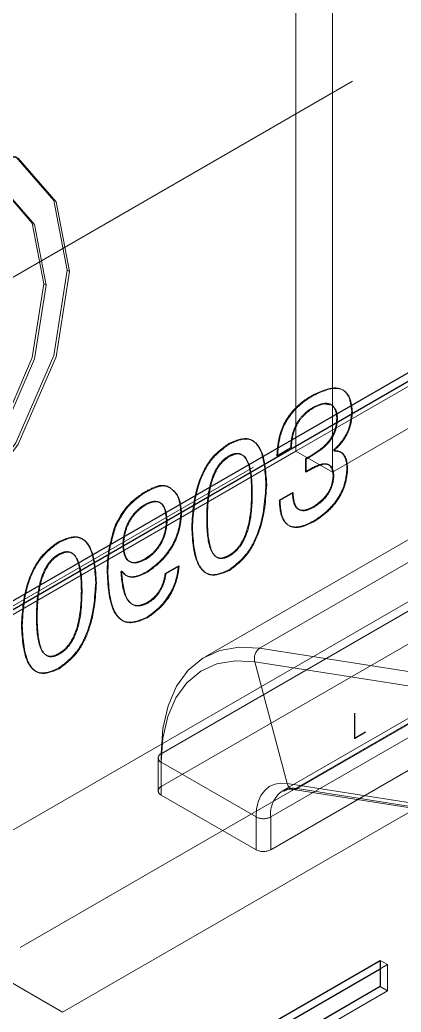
# Model space of a CAD drawing. Header units: millimetres. Extents: x 0 to 841, y 0 to 2287.
# Drawn here: x 585.213 to 585.951, y 216.046 to 217.968 of the extents above; entities that cross this region are included whole.
import ezdxf

# ---------------------------------------------------------------- set-up
doc = ezdxf.new("R2010")
doc.units = ezdxf.units.MM
doc.header["$PDSIZE"] = -1
doc.linetypes.add('HIDDEN', pattern=[1.905, 1.27, -0.635])

msp = doc.modelspace()

# ---------------------------------------------------------------- linework, layer by layer
at = {"color": 7, "linetype": 'Continuous', "lineweight": 25}
for p, q in [((588.5393, 218.7706), (584.5474, 216.4661)), ((588.529, 218.7477), (584.537, 216.4432)), ((585.6118, 215.9737), (585.9108, 216.1463)), ((585.9108, 216.1463), (585.9108, 216.0955)), ((585.6259, 215.9655), (585.9108, 216.13)), ((585.9108, 216.0955), (585.6118, 215.9228))]:
    msp.add_line(p, q, dxfattribs=at)
at = {"color": 7, "linetype": 'HIDDEN', "lineweight": 18}
for p, q in [((584.5657, 216.4668), (588.5576, 218.7713)), ((584.942, 216.2503), (589.114, 218.6587)), ((589.4675, 218.4546), (585.2956, 216.0462)), ((585.7474, 217.1328), (585.7474, 218.4393)), ((585.8181, 217.092), (585.8181, 218.3984)), ((584.7574, 217.2146), (586.2423, 218.0719)), ((585.3091, 217.4804), (585.3046, 217.483)), ((585.2639, 217.4543), (585.2593, 217.4569)), ((585.7474, 217.1328), (586.1009, 217.3369)), ((585.8181, 217.092), (586.1009, 217.2553)), ((585.7815, 217.2405), (585.7801, 217.2413)), ((585.7827, 217.2171), (585.7813, 217.2179)), ((585.7433, 217.2104), (585.7418, 217.2112)), ((585.8279, 217.1963), (585.8265, 217.1971)), ((585.8569, 217.209), (585.8554, 217.2098)), ((585.619, 217.1467), (585.6176, 217.1475)), ((585.7106, 217.1235), (585.7372, 217.1389)), ((585.712, 217.1227), (585.7386, 217.1381)), ((585.7386, 217.1381), (585.7372, 217.1389)), ((585.7474, 217.1328), (584.1918, 216.2347)), ((585.619, 217.1226), (585.6176, 217.1234)), ((585.712, 217.1227), (585.7106, 217.1235)), ((585.7474, 217.1328), (585.8181, 217.092)), ((585.7789, 217.1255), (585.7662, 217.1182)), ((585.7804, 217.1247), (585.7676, 217.1173)), ((585.7804, 217.1247), (585.7789, 217.1255)), ((585.8221, 217.1341), (585.8207, 217.1349)), ((585.8207, 217.1335), (585.8207, 217.1349)), ((585.8221, 217.1327), (585.8207, 217.1335)), ((585.8221, 217.1327), (585.8221, 217.1341)), ((585.7662, 217.1182), (585.7662, 217.0927)), ((585.7676, 217.1173), (585.7662, 217.1182)), ((585.7662, 217.0927), (585.7801, 217.1008)), ((585.7676, 217.1173), (585.7676, 217.0919)), ((585.7676, 217.0919), (585.7815, 217.0999)), ((585.7815, 217.0999), (585.7801, 217.1008)), ((585.7676, 217.0919), (585.7662, 217.0927)), ((585.8209, 217.0839), (585.8195, 217.0847)), ((585.8476, 217.0966), (585.8462, 217.0974)), ((585.5051, 217.0608), (585.5037, 217.0617)), ((585.6772, 216.7511), (586.2147, 217.0613)), ((585.6908, 217.0677), (585.6894, 217.0685)), ((585.4529, 217.0508), (585.4515, 217.0516)), ((586.1088, 217.0445), (585.5714, 216.7343)), ((585.663, 217.0516), (585.6616, 217.0524)), ((585.7407, 217.0526), (585.7152, 217.0378)), ((585.7421, 217.0518), (585.7166, 217.037)), ((585.7421, 217.0518), (585.7407, 217.0526)), ((585.4576, 217.0294), (585.4562, 217.0302)), ((585.7166, 217.037), (585.7152, 217.0378)), ((585.7827, 217.0243), (585.7813, 217.0251)), ((585.526, 217.0127), (585.5246, 217.0135)), ((585.3985, 216.9872), (585.3971, 216.9881)), ((585.4982, 216.9979), (585.4967, 216.9988)), ((585.5471, 216.9847), (585.5457, 216.9855)), ((585.5761, 217.0014), (585.5747, 217.0022)), ((585.7838, 216.9969), (585.7824, 216.9977)), ((585.2892, 216.9563), (585.2878, 216.9571)), ((585.4135, 216.9504), (585.4121, 216.9512)), ((585.2892, 216.9322), (585.2878, 216.933)), ((585.619, 216.9298), (585.6176, 216.9306)), ((585.4564, 216.923), (585.455, 216.9238)), ((585.5199, 216.9104), (585.4944, 216.8957)), ((585.5213, 216.9096), (585.4958, 216.8949)), ((585.5213, 216.9096), (585.5199, 216.9104)), ((585.3834, 216.8955), (585.382, 216.8964)), ((585.4086, 216.8984), (585.4098, 216.9004)), ((585.4101, 216.8976), (585.4086, 216.8984)), ((585.4112, 216.8996), (585.4098, 216.9004)), ((585.4101, 216.8976), (585.4112, 216.8996)), ((585.4599, 216.8982), (585.4585, 216.899)), ((585.4958, 216.8949), (585.4944, 216.8957)), ((585.619, 216.9017), (585.6176, 216.9025)), ((585.3611, 216.8773), (585.3597, 216.8781)), ((585.3333, 216.8613), (585.3319, 216.8621)), ((585.4865, 216.5466), (586.0239, 216.8568)), ((585.4599, 216.838), (585.4585, 216.8388)), ((585.2464, 216.8111), (585.2449, 216.8119)), ((586.3131, 216.8062), (584.7574, 215.9082)), ((585.2174, 216.7943), (585.216, 216.7952)), ((585.4599, 216.8099), (585.4585, 216.8107)), ((585.4865, 216.4829), (586.0239, 216.7932)), ((586.2588, 216.7847), (585.7214, 216.4745)), ((586.2872, 216.7892), (585.7498, 216.479)), ((585.2892, 216.7395), (585.2878, 216.7403)), ((586.3147, 216.651), (585.6772, 216.7511)), ((586.236, 216.7344), (585.6986, 216.4241)), ((585.7308, 216.489), (585.6679, 216.7248)), ((585.6679, 216.7248), (586.3054, 216.6247)), ((585.2892, 216.7113), (585.2878, 216.7122)), ((586.236, 216.6707), (585.6986, 216.3605)), ((585.4865, 216.5466), (585.4865, 216.4829)), ((585.4806, 216.5384), (585.4806, 216.4748)), ((585.4865, 216.4666), (585.4865, 216.5303)), ((585.6703, 216.4241), (585.4865, 216.5303)), ((586.3683, 216.3889), (585.7308, 216.489)), ((585.6703, 216.3605), (585.4865, 216.4666)), ((585.7214, 216.4745), (585.7234, 216.4755)), ((585.7425, 216.4773), (585.7419, 216.4774)), ((585.7419, 216.4774), (586.3793, 216.3773)), ((585.7498, 216.479), (586.3873, 216.3789)), ((585.6703, 216.4241), (585.6703, 216.3605)), ((585.6986, 216.3605), (585.6986, 216.4241)), ((585.2956, 216.0462), (584.942, 216.2503)), ((585.925, 216.1382), (585.9108, 216.1463)), ((585.9108, 216.13), (585.925, 216.1382)), ((585.925, 216.1382), (585.925, 216.0873)), ((585.925, 216.0873), (585.6259, 215.9146)), ((585.925, 216.0873), (585.9108, 216.0955))]:
    msp.add_line(p, q, dxfattribs=at)
at = {"color": 7, "linetype": 'Continuous'}
for q in [(585.8613, 216.6252), (585.8822, 216.5889)]:
    msp.add_line((585.8613, 216.5768), q, dxfattribs=at)
at = {"color": 7, "linetype": 'HIDDEN', "lineweight": 18, "flags": 128}
for points in [[(585.3046, 217.483), (585.2788, 217.6181), (585.2052, 217.7028), (585.0951, 217.7242), (584.9652, 217.6791), (584.8353, 217.5742), (584.7252, 217.4257), (584.6516, 217.2561), (584.6258, 217.0912)], [(585.3091, 217.4804), (585.2833, 217.6155), (585.2097, 217.7002), (585.0996, 217.7216), (584.9697, 217.6764), (584.8398, 217.5716), (584.7297, 217.4231), (584.6561, 217.2535), (584.6303, 217.0886)], [(585.2593, 217.4569), (585.237, 217.574), (585.1732, 217.6474), (585.0778, 217.6659), (584.9652, 217.6268), (584.8526, 217.536), (584.7572, 217.4072), (584.6934, 217.2602), (584.671, 217.1173)], [(585.2639, 217.4543), (585.2415, 217.5714), (585.1777, 217.6448), (585.0823, 217.6633), (584.9697, 217.6242), (584.8571, 217.5333), (584.7617, 217.4046), (584.6979, 217.2576), (584.6756, 217.1147)], [(584.6258, 217.0912), (584.6516, 216.9561), (584.7252, 216.8714), (584.8353, 216.85), (584.9652, 216.8952), (585.0951, 217), (585.2052, 217.1485), (585.2788, 217.3181), (585.3046, 217.483)], [(584.6303, 217.0886), (584.6561, 216.9535), (584.7297, 216.8688), (584.8398, 216.8474), (584.9697, 216.8926), (585.0996, 216.9974), (585.2097, 217.1459), (585.2833, 217.3155), (585.3091, 217.4804)], [(584.671, 217.1173), (584.6934, 217.0002), (584.7572, 216.9268), (584.8526, 216.9083), (584.9652, 216.9474), (585.0778, 217.0383), (585.1732, 217.167), (585.237, 217.314), (585.2593, 217.4569)], [(584.6756, 217.1147), (584.6979, 216.9976), (584.7617, 216.9242), (584.8571, 216.9057), (584.9697, 216.9448), (585.0823, 217.0357), (585.1777, 217.1644), (585.2415, 217.3114), (585.2639, 217.4543)], [(585.6772, 216.7511), (585.637, 216.7532), (585.5999, 216.7467), (585.567, 216.7316), (585.5389, 216.7083), (585.5164, 216.6774), (585.4999, 216.6395), (585.4899, 216.5956), (585.4865, 216.5466)], [(585.4865, 216.5303), (585.4897, 216.5768), (585.4993, 216.6186), (585.5149, 216.6547), (585.5364, 216.6841), (585.5631, 216.7063), (585.5944, 216.7206), (585.6296, 216.7268), (585.6679, 216.7248)], [(585.7308, 216.489), (585.718, 216.4896), (585.7063, 216.4876), (585.6959, 216.4828), (585.687, 216.4754), (585.6798, 216.4656), (585.6746, 216.4536), (585.6714, 216.4397), (585.6703, 216.4241)]]:
    msp.add_lwpolyline(points, dxfattribs=at)
at = {"color": 7, "linetype": 'HIDDEN', "lineweight": 18}
for centre, radius, start, end in [((585.6911, 216.7314), 0.0241, 125.1152, 195.9192), ((585.4896, 216.5384), 0.00873, 110.7834, 249.2166), ((585.7451, 216.4915), 0.0145, 190.0033, 257.1947), ((585.4896, 216.4748), 0.00873, 110.7834, 249.2166), ((585.7525, 216.4301), 0.0542, 125.0181, 186.2941), ((585.7419, 216.4367), 0.043, 79.3655, 115.4943), ((585.7435, 216.4893), 0.0121, 265.202, 301.1575), ((585.6845, 216.4514), 0.0307, 242.6097, 297.3903), ((585.6845, 216.3878), 0.0307, 242.6097, 297.3903)]:
    msp.add_arc(centre, radius, start, end, dxfattribs=at)
for points, knots in [([(585.8554, 217.2098), (585.8541, 217.2211), (585.8513, 217.2436), (585.8241, 217.2615), (585.7968, 217.249), (585.7801, 217.2413)], [0, 0, 0, 0, 0.28105, 0.560203, 1, 1, 1, 1]), ([(585.8569, 217.209), (585.8555, 217.2203), (585.8528, 217.2428), (585.8255, 217.2607), (585.7982, 217.2482), (585.7815, 217.2405)], [0, 0, 0, 0, 0.28105, 0.560203, 1, 1, 1, 1]), ([(585.7801, 217.2413), (585.7727, 217.2369), (585.7596, 217.229), (585.7473, 217.2166), (585.7418, 217.2112)], [0, 0, 0, 0, 0.560492, 1, 1, 1, 1]), ([(585.7815, 217.2405), (585.7741, 217.2361), (585.761, 217.2282), (585.7487, 217.2158), (585.7433, 217.2104)], [0, 0, 0, 0, 0.560492, 1, 1, 1, 1]), ([(585.7372, 217.1389), (585.7377, 217.1471), (585.7387, 217.1633), (585.749, 217.189), (585.7652, 217.2076), (585.7759, 217.2145), (585.7813, 217.2179)], [0, 0, 0, 0, 0.280929, 0.559406, 0.779167, 1, 1, 1, 1]), ([(585.7386, 217.1381), (585.7391, 217.1463), (585.7401, 217.1625), (585.7504, 217.1882), (585.7666, 217.2068), (585.7773, 217.2136), (585.7827, 217.2171)], [0, 0, 0, 0, 0.280929, 0.559406, 0.779167, 1, 1, 1, 1]), ([(585.7813, 217.2179), (585.7876, 217.2208), (585.8002, 217.2265), (585.8161, 217.225), (585.8247, 217.2133), (585.8259, 217.2025), (585.8265, 217.1971)], [0, 0, 0, 0, 0.280836, 0.559683, 0.779441, 1, 1, 1, 1]), ([(585.7827, 217.2171), (585.7892, 217.2203), (585.8001, 217.2257), (585.8089, 217.2234), (585.8125, 217.2225)], [0, 0, 0, 0, 0.591639, 1, 1, 1, 1]), ([(585.8195, 217.219), (585.8216, 217.2168), (585.8266, 217.2115), (585.8274, 217.2019), (585.8279, 217.1963)], [0, 0, 0, 0, 0.418082, 1, 1, 1, 1]), ([(585.7418, 217.2112), (585.7361, 217.2038), (585.7245, 217.189), (585.7129, 217.1569), (585.7114, 217.1362), (585.7106, 217.1235)], [0, 0, 0, 0, 0.2794745, 0.5594954, 1, 1, 1, 1]), ([(585.7433, 217.2104), (585.7375, 217.203), (585.7259, 217.1881), (585.7143, 217.1561), (585.7128, 217.1354), (585.712, 217.1227)], [0, 0, 0, 0, 0.279474, 0.559495, 1, 1, 1, 1]), ([(585.8265, 217.1971), (585.8262, 217.192), (585.8257, 217.1816), (585.8197, 217.1643), (585.8043, 217.1418), (585.7894, 217.1322), (585.7789, 217.1255)], [0, 0, 0, 0, 0.18739, 0.374072, 0.56088, 1, 1, 1, 1]), ([(585.8279, 217.1963), (585.8276, 217.1911), (585.8271, 217.1808), (585.8211, 217.1635), (585.8057, 217.141), (585.7908, 217.1314), (585.7804, 217.1247)], [0, 0, 0, 0, 0.18739, 0.374072, 0.56088, 1, 1, 1, 1]), ([(585.8207, 217.1349), (585.8263, 217.1405), (585.8374, 217.1518), (585.8529, 217.1794), (585.8545, 217.1983), (585.8554, 217.2098)], [0, 0, 0, 0, 0.281257, 0.561403, 1, 1, 1, 1]), ([(585.8221, 217.1341), (585.8277, 217.1397), (585.8389, 217.151), (585.8543, 217.1786), (585.8559, 217.1975), (585.8569, 217.209)], [0, 0, 0, 0, 0.281257, 0.561403, 1, 1, 1, 1]), ([(585.6894, 217.0685), (585.6877, 217.0955), (585.6857, 217.1294), (585.666, 217.1526), (585.6476, 217.1603), (585.6296, 217.1526), (585.6176, 217.1475)], [0, 0, 0, 0, 0.499687, 0.625352, 0.750869, 1, 1, 1, 1]), ([(585.6176, 217.1475), (585.6056, 217.1387), (585.5875, 217.1256), (585.5691, 217.0967), (585.5495, 217.0507), (585.5474, 217.0145), (585.5457, 216.9855)], [0, 0, 0, 0, 0.249123, 0.374635, 0.500323, 1, 1, 1, 1]), ([(585.619, 217.1467), (585.607, 217.1379), (585.5889, 217.1248), (585.5705, 217.0959), (585.5509, 217.0499), (585.5488, 217.0137), (585.5471, 216.9847)], [0, 0, 0, 0, 0.249123, 0.374635, 0.500323, 1, 1, 1, 1]), ([(585.6908, 217.0677), (585.6892, 217.0947), (585.6871, 217.1285), (585.6674, 217.1518), (585.649, 217.1595), (585.631, 217.1518), (585.619, 217.1467)], [0, 0, 0, 0, 0.499687, 0.625352, 0.750869, 1, 1, 1, 1]), ([(585.5747, 217.0022), (585.5751, 217.0227), (585.5758, 217.0534), (585.5895, 217.0942), (585.6044, 217.1145), (585.6132, 217.1204), (585.6176, 217.1234)], [0, 0, 0, 0, 0.500896, 0.749906, 0.874864, 1, 1, 1, 1]), ([(585.5761, 217.0014), (585.5765, 217.0219), (585.5772, 217.0526), (585.5909, 217.0934), (585.6058, 217.1137), (585.6146, 217.1196), (585.619, 217.1226)], [0, 0, 0, 0, 0.500896, 0.749906, 0.874864, 1, 1, 1, 1]), ([(585.6176, 217.1234), (585.6219, 217.1254), (585.6307, 217.1293), (585.6459, 217.1268), (585.6604, 217.1025), (585.6611, 217.0725), (585.6616, 217.0524)], [0, 0, 0, 0, 0.125208, 0.250259, 0.499246, 1, 1, 1, 1]), ([(585.619, 217.1226), (585.6234, 217.1245), (585.6321, 217.1285), (585.6473, 217.126), (585.6618, 217.1017), (585.6625, 217.0717), (585.663, 217.0516)], [0, 0, 0, 0, 0.125208, 0.250259, 0.499246, 1, 1, 1, 1]), ([(585.8462, 217.0974), (585.8459, 217.1031), (585.8454, 217.1145), (585.84, 217.1267), (585.8312, 217.1332), (585.8242, 217.1334), (585.8207, 217.1335)], [0, 0, 0, 0, 0.2802285, 0.5598461, 0.7798411, 1, 1, 1, 1]), ([(585.8476, 217.0966), (585.8473, 217.1023), (585.8468, 217.1137), (585.8414, 217.1259), (585.8327, 217.1323), (585.8256, 217.1326), (585.8221, 217.1327)], [0, 0, 0, 0, 0.280228, 0.559846, 0.779841, 1, 1, 1, 1]), ([(585.7801, 217.1008), (585.7856, 217.1034), (585.7964, 217.1087), (585.8105, 217.1086), (585.8183, 217.0988), (585.8191, 217.0894), (585.8195, 217.0847)], [0, 0, 0, 0, 0.280943, 0.559927, 0.779511, 1, 1, 1, 1]), ([(585.7815, 217.0999), (585.787, 217.1026), (585.7978, 217.1079), (585.8119, 217.1078), (585.8197, 217.098), (585.8205, 217.0886), (585.8209, 217.0839)], [0, 0, 0, 0, 0.280943, 0.559927, 0.779511, 1, 1, 1, 1]), ([(585.8195, 217.0847), (585.8187, 217.0782), (585.8172, 217.0652), (585.8033, 217.0405), (585.7896, 217.031), (585.7813, 217.0251)], [0, 0, 0, 0, 0.281079, 0.560309, 1, 1, 1, 1]), ([(585.7824, 216.9977), (585.7912, 217.0036), (585.8086, 217.0155), (585.831, 217.0422), (585.8435, 217.0721), (585.8453, 217.089), (585.8462, 217.0974)], [0, 0, 0, 0, 0.280832, 0.559816, 0.77948, 1, 1, 1, 1]), ([(585.8209, 217.0839), (585.8201, 217.0774), (585.8186, 217.0644), (585.8048, 217.0397), (585.7911, 217.0301), (585.7827, 217.0243)], [0, 0, 0, 0, 0.281079, 0.560309, 1, 1, 1, 1]), ([(585.7838, 216.9969), (585.7926, 217.0028), (585.81, 217.0147), (585.8324, 217.0414), (585.8449, 217.0713), (585.8467, 217.0881), (585.8476, 217.0966)], [0, 0, 0, 0, 0.280832, 0.559816, 0.77948, 1, 1, 1, 1]), ([(585.5037, 217.0617), (585.4998, 217.0637), (585.4921, 217.0677), (585.4735, 217.0639), (585.4599, 217.0563), (585.4515, 217.0516)], [0, 0, 0, 0, 0.279388, 0.559544, 1, 1, 1, 1]), ([(585.5051, 217.0608), (585.5012, 217.0629), (585.4935, 217.0669), (585.475, 217.0631), (585.4613, 217.0555), (585.4529, 217.0508)], [0, 0, 0, 0, 0.279388, 0.559544, 1, 1, 1, 1]), ([(585.5246, 217.0135), (585.5234, 217.0254), (585.5214, 217.0468), (585.5091, 217.0571), (585.5037, 217.0617)], [0, 0, 0, 0, 0.55918, 1, 1, 1, 1]), ([(585.6176, 216.9025), (585.6297, 216.9118), (585.648, 216.9256), (585.6659, 216.9555), (585.6852, 217.0022), (585.6876, 217.039), (585.6894, 217.0685)], [0, 0, 0, 0, 0.248785, 0.374282, 0.499955, 1, 1, 1, 1]), ([(585.619, 216.9017), (585.6311, 216.9109), (585.6494, 216.9248), (585.6673, 216.9547), (585.6866, 217.0014), (585.689, 217.0382), (585.6908, 217.0677)], [0, 0, 0, 0, 0.2487849, 0.3742815, 0.4999545, 1, 1, 1, 1]), ([(585.4515, 217.0516), (585.4394, 217.0428), (585.4177, 217.027), (585.4034, 217), (585.3971, 216.9881)], [0, 0, 0, 0, 0.559584, 1, 1, 1, 1]), ([(585.4529, 217.0508), (585.4408, 217.042), (585.4191, 217.0262), (585.4048, 216.9992), (585.3985, 216.9872)], [0, 0, 0, 0, 0.559584, 1, 1, 1, 1]), ([(585.526, 217.0127), (585.5249, 217.0246), (585.5228, 217.046), (585.5105, 217.0563), (585.5051, 217.0608)], [0, 0, 0, 0, 0.55918, 1, 1, 1, 1]), ([(585.6616, 217.0524), (585.6611, 217.0318), (585.6605, 217.0009), (585.6461, 216.9596), (585.6308, 216.9395), (585.622, 216.9336), (585.6176, 216.9306)], [0, 0, 0, 0, 0.500906, 0.749819, 0.874781, 1, 1, 1, 1]), ([(585.663, 217.0516), (585.6626, 217.031), (585.6619, 217), (585.6475, 216.9588), (585.6322, 216.9387), (585.6234, 216.9328), (585.619, 216.9298)], [0, 0, 0, 0, 0.500906, 0.749819, 0.874781, 1, 1, 1, 1]), ([(585.7813, 217.0251), (585.7748, 217.0219), (585.762, 217.0155), (585.7475, 217.0213), (585.7417, 217.0358), (585.741, 217.047), (585.7407, 217.0526)], [0, 0, 0, 0, 0.280338, 0.55806, 0.778671, 1, 1, 1, 1]), ([(585.7827, 217.0243), (585.7762, 217.0211), (585.7634, 217.0147), (585.7489, 217.0204), (585.7431, 217.035), (585.7424, 217.0462), (585.7421, 217.0518)], [0, 0, 0, 0, 0.280338, 0.55806, 0.778671, 1, 1, 1, 1]), ([(585.4121, 216.9512), (585.4128, 216.9594), (585.4142, 216.9756), (585.4246, 217.0009), (585.4403, 217.0195), (585.4509, 217.0267), (585.4562, 217.0302)], [0, 0, 0, 0, 0.280779, 0.559503, 0.779325, 1, 1, 1, 1]), ([(585.4135, 216.9504), (585.4142, 216.9586), (585.4156, 216.9748), (585.426, 217.0001), (585.4418, 217.0187), (585.4523, 217.0258), (585.4576, 217.0294)], [0, 0, 0, 0, 0.280779, 0.559503, 0.779325, 1, 1, 1, 1]), ([(585.4562, 217.0302), (585.4627, 217.0329), (585.4758, 217.0383), (585.4935, 217.0285), (585.4955, 217.01), (585.4967, 216.9988)], [0, 0, 0, 0, 0.280776, 0.559966, 1, 1, 1, 1]), ([(585.4576, 217.0294), (585.4641, 217.0321), (585.4772, 217.0375), (585.4949, 217.0277), (585.4969, 217.0092), (585.4982, 216.9979)], [0, 0, 0, 0, 0.280776, 0.559966, 1, 1, 1, 1]), ([(585.7152, 217.0378), (585.7159, 217.0265), (585.7174, 217.0038), (585.734, 216.9845), (585.7584, 216.9857), (585.7744, 216.9937), (585.7824, 216.9977)], [0, 0, 0, 0, 0.280713, 0.558959, 0.779032, 1, 1, 1, 1]), ([(585.7166, 217.037), (585.7173, 217.0257), (585.7188, 217.003), (585.7354, 216.9837), (585.7599, 216.9849), (585.7758, 216.9929), (585.7838, 216.9969)], [0, 0, 0, 0, 0.280713, 0.558959, 0.779032, 1, 1, 1, 1]), ([(585.4585, 216.899), (585.4682, 216.9061), (585.4876, 216.9202), (585.5111, 216.9525), (585.5224, 216.9857), (585.5239, 217.0042), (585.5246, 217.0135)], [0, 0, 0, 0, 0.280617, 0.559274, 0.779238, 1, 1, 1, 1]), ([(585.4599, 216.8982), (585.4696, 216.9053), (585.489, 216.9194), (585.5125, 216.9517), (585.5239, 216.9849), (585.5253, 217.0034), (585.526, 217.0127)], [0, 0, 0, 0, 0.280617, 0.559274, 0.779238, 1, 1, 1, 1]), ([(585.3971, 216.9881), (585.3918, 216.9701), (585.3825, 216.938), (585.3821, 216.9091), (585.382, 216.8964)], [0, 0, 0, 0, 0.558783, 1, 1, 1, 1]), ([(585.3985, 216.9872), (585.3932, 216.9693), (585.3839, 216.9372), (585.3836, 216.9083), (585.3834, 216.8955)], [0, 0, 0, 0, 0.558783, 1, 1, 1, 1]), ([(585.4967, 216.9988), (585.4961, 216.991), (585.4947, 216.9756), (585.4849, 216.9517), (585.47, 216.9339), (585.46, 216.9272), (585.455, 216.9238)], [0, 0, 0, 0, 0.280784, 0.559454, 0.779294, 1, 1, 1, 1]), ([(585.4982, 216.9979), (585.4975, 216.9902), (585.4962, 216.9748), (585.4863, 216.9509), (585.4714, 216.9331), (585.4614, 216.9264), (585.4564, 216.923)], [0, 0, 0, 0, 0.280784, 0.559454, 0.779294, 1, 1, 1, 1]), ([(585.5457, 216.9855), (585.5473, 216.9579), (585.5493, 216.9233), (585.5686, 216.8986), (585.5868, 216.8897), (585.6053, 216.8974), (585.6176, 216.9025)], [0, 0, 0, 0, 0.500012, 0.625693, 0.751201, 1, 1, 1, 1]), ([(585.5471, 216.9847), (585.5487, 216.9571), (585.5507, 216.9225), (585.57, 216.8977), (585.5883, 216.8889), (585.6067, 216.8966), (585.619, 216.9017)], [0, 0, 0, 0, 0.500012, 0.625693, 0.751201, 1, 1, 1, 1]), ([(585.6176, 216.9306), (585.6132, 216.9285), (585.6044, 216.9243), (585.5895, 216.9274), (585.5758, 216.9524), (585.5751, 216.9823), (585.5747, 217.0022)], [0, 0, 0, 0, 0.125131, 0.250047, 0.49906, 1, 1, 1, 1]), ([(585.619, 216.9298), (585.6146, 216.9277), (585.6058, 216.9235), (585.5909, 216.9265), (585.5772, 216.9516), (585.5765, 216.9815), (585.5761, 217.0014)], [0, 0, 0, 0, 0.125131, 0.250047, 0.49906, 1, 1, 1, 1]), ([(585.3597, 216.8781), (585.358, 216.9052), (585.3559, 216.939), (585.3363, 216.9623), (585.3179, 216.9699), (585.2998, 216.9622), (585.2878, 216.9571)], [0, 0, 0, 0, 0.499687, 0.625352, 0.750869, 1, 1, 1, 1]), ([(585.3611, 216.8773), (585.3594, 216.9044), (585.3573, 216.9382), (585.3377, 216.9615), (585.3193, 216.9691), (585.3013, 216.9614), (585.2892, 216.9563)], [0, 0, 0, 0, 0.499687, 0.625352, 0.750869, 1, 1, 1, 1]), ([(585.2878, 216.9571), (585.2758, 216.9484), (585.2578, 216.9352), (585.2394, 216.9063), (585.2197, 216.8604), (585.2176, 216.8241), (585.216, 216.7952)], [0, 0, 0, 0, 0.249123, 0.374635, 0.500323, 1, 1, 1, 1]), ([(585.2892, 216.9563), (585.2772, 216.9476), (585.2592, 216.9344), (585.2408, 216.9055), (585.2211, 216.8596), (585.2191, 216.8233), (585.2174, 216.7943)], [0, 0, 0, 0, 0.249123, 0.374635, 0.500323, 1, 1, 1, 1]), ([(585.455, 216.9238), (585.4484, 216.9207), (585.4353, 216.9146), (585.4202, 216.9199), (585.4137, 216.9344), (585.4126, 216.9456), (585.4121, 216.9512)], [0, 0, 0, 0, 0.280297, 0.558545, 0.778963, 1, 1, 1, 1]), ([(585.4564, 216.923), (585.4498, 216.9199), (585.4367, 216.9138), (585.4217, 216.9191), (585.4151, 216.9336), (585.414, 216.9448), (585.4135, 216.9504)], [0, 0, 0, 0, 0.280297, 0.558545, 0.778963, 1, 1, 1, 1]), ([(585.2449, 216.8119), (585.2454, 216.8324), (585.2461, 216.863), (585.2597, 216.9039), (585.2747, 216.9242), (585.2834, 216.9301), (585.2878, 216.933)], [0, 0, 0, 0, 0.500896, 0.749906, 0.874864, 1, 1, 1, 1]), ([(585.2464, 216.8111), (585.2468, 216.8316), (585.2475, 216.8622), (585.2612, 216.9031), (585.2761, 216.9233), (585.2849, 216.9293), (585.2892, 216.9322)], [0, 0, 0, 0, 0.500896, 0.749906, 0.874864, 1, 1, 1, 1]), ([(585.2878, 216.933), (585.2922, 216.935), (585.301, 216.939), (585.3161, 216.9365), (585.3307, 216.9121), (585.3314, 216.8821), (585.3319, 216.8621)], [0, 0, 0, 0, 0.125208, 0.250259, 0.499246, 1, 1, 1, 1]), ([(585.2892, 216.9322), (585.2936, 216.9342), (585.3024, 216.9382), (585.3175, 216.9356), (585.3321, 216.9113), (585.3328, 216.8813), (585.3333, 216.8613)], [0, 0, 0, 0, 0.1252077, 0.2502594, 0.4992463, 1, 1, 1, 1]), ([(585.4585, 216.8107), (585.467, 216.8168), (585.4841, 216.829), (585.505, 216.8564), (585.5166, 216.8854), (585.5188, 216.9021), (585.5199, 216.9104)], [0, 0, 0, 0, 0.280542, 0.559408, 0.779403, 1, 1, 1, 1]), ([(585.4599, 216.8099), (585.4685, 216.816), (585.4855, 216.8281), (585.5064, 216.8556), (585.518, 216.8846), (585.5202, 216.9013), (585.5213, 216.9096)], [0, 0, 0, 0, 0.280542, 0.559408, 0.779403, 1, 1, 1, 1]), ([(585.382, 216.8964), (585.3838, 216.8674), (585.386, 216.8312), (585.4069, 216.8061), (585.4264, 216.7976), (585.4457, 216.8054), (585.4585, 216.8107)], [0, 0, 0, 0, 0.499644, 0.625328, 0.750848, 1, 1, 1, 1]), ([(585.3834, 216.8955), (585.3852, 216.8666), (585.3874, 216.8303), (585.4083, 216.8053), (585.4278, 216.7967), (585.4471, 216.8046), (585.4599, 216.8099)], [0, 0, 0, 0, 0.499644, 0.625328, 0.750848, 1, 1, 1, 1]), ([(585.4585, 216.8388), (585.4543, 216.837), (585.4459, 216.8333), (585.4307, 216.8336), (585.4128, 216.8519), (585.4103, 216.8798), (585.4086, 216.8984)], [0, 0, 0, 0, 0.125456, 0.250769, 0.499842, 1, 1, 1, 1]), ([(585.4098, 216.9004), (585.4128, 216.8969), (585.4188, 216.8899), (585.436, 216.888), (585.45, 216.8949), (585.4585, 216.899)], [0, 0, 0, 0, 0.280289, 0.560345, 1, 1, 1, 1]), ([(585.4599, 216.838), (585.4557, 216.8361), (585.4473, 216.8325), (585.4321, 216.8327), (585.4142, 216.8511), (585.4117, 216.8789), (585.4101, 216.8976)], [0, 0, 0, 0, 0.125456, 0.250769, 0.4998424, 1, 1, 1, 1]), ([(585.4112, 216.8996), (585.4142, 216.8961), (585.4202, 216.8891), (585.4374, 216.8872), (585.4514, 216.894), (585.4599, 216.8982)], [0, 0, 0, 0, 0.280289, 0.560345, 1, 1, 1, 1]), ([(585.4944, 216.8957), (585.4933, 216.8895), (585.4909, 216.8771), (585.4819, 216.8592), (585.4701, 216.8462), (585.4624, 216.8413), (585.4585, 216.8388)], [0, 0, 0, 0, 0.280442, 0.559411, 0.779526, 1, 1, 1, 1]), ([(585.4958, 216.8949), (585.4947, 216.8887), (585.4923, 216.8763), (585.4833, 216.8583), (585.4715, 216.8454), (585.4638, 216.8405), (585.4599, 216.838)], [0, 0, 0, 0, 0.280442, 0.559411, 0.779526, 1, 1, 1, 1]), ([(585.2878, 216.7122), (585.3, 216.7214), (585.3183, 216.7353), (585.3362, 216.7652), (585.3555, 216.8118), (585.3578, 216.8487), (585.3597, 216.8781)], [0, 0, 0, 0, 0.248785, 0.374282, 0.499955, 1, 1, 1, 1]), ([(585.2892, 216.7113), (585.3014, 216.7206), (585.3197, 216.7345), (585.3376, 216.7643), (585.3569, 216.811), (585.3593, 216.8479), (585.3611, 216.8773)], [0, 0, 0, 0, 0.248785, 0.374282, 0.499955, 1, 1, 1, 1]), ([(585.3319, 216.8621), (585.3314, 216.8414), (585.3307, 216.8105), (585.3163, 216.7692), (585.3011, 216.7491), (585.2922, 216.7432), (585.2878, 216.7403)], [0, 0, 0, 0, 0.500906, 0.749819, 0.874781, 1, 1, 1, 1]), ([(585.3333, 216.8613), (585.3328, 216.8406), (585.3322, 216.8097), (585.3178, 216.7684), (585.3025, 216.7483), (585.2937, 216.7424), (585.2892, 216.7395)], [0, 0, 0, 0, 0.500906, 0.749819, 0.874781, 1, 1, 1, 1]), ([(585.2878, 216.7403), (585.2834, 216.7382), (585.2747, 216.734), (585.2598, 216.737), (585.2461, 216.7621), (585.2454, 216.7919), (585.2449, 216.8119)], [0, 0, 0, 0, 0.125131, 0.250047, 0.49906, 1, 1, 1, 1]), ([(585.2892, 216.7395), (585.2849, 216.7374), (585.2761, 216.7332), (585.2612, 216.7362), (585.2475, 216.7612), (585.2468, 216.7911), (585.2464, 216.8111)], [0, 0, 0, 0, 0.125131, 0.250047, 0.49906, 1, 1, 1, 1]), ([(585.216, 216.7952), (585.2176, 216.7675), (585.2196, 216.733), (585.2389, 216.7082), (585.2571, 216.6994), (585.2756, 216.7071), (585.2878, 216.7122)], [0, 0, 0, 0, 0.500012, 0.625693, 0.751201, 1, 1, 1, 1]), ([(585.2174, 216.7943), (585.219, 216.7667), (585.221, 216.7322), (585.2403, 216.7074), (585.2585, 216.6985), (585.277, 216.7062), (585.2892, 216.7113)], [0, 0, 0, 0, 0.500012, 0.625693, 0.751201, 1, 1, 1, 1]), ([(585.7235, 216.4739), (585.7267, 216.4758), (585.7314, 216.4786), (585.7394, 216.4777), (585.7419, 216.4774)], [0, 0, 0, 0, 0.693047, 1, 1, 1, 1]), ([(585.2951, 216.0458), (585.2952, 216.0459), (585.2953, 216.046), (585.2955, 216.0461), (585.2956, 216.0462)], [0, 0, 0, 0, 0.560423, 1, 1, 1, 1])]:
    msp.add_open_spline(points, degree=3, knots=knots, dxfattribs=at)
at = {"color": 7, "linetype": 'Continuous'}
msp.add_point((585.8613, 216.5768), dxfattribs=at)

doc.saveas('drawing.dxf')
